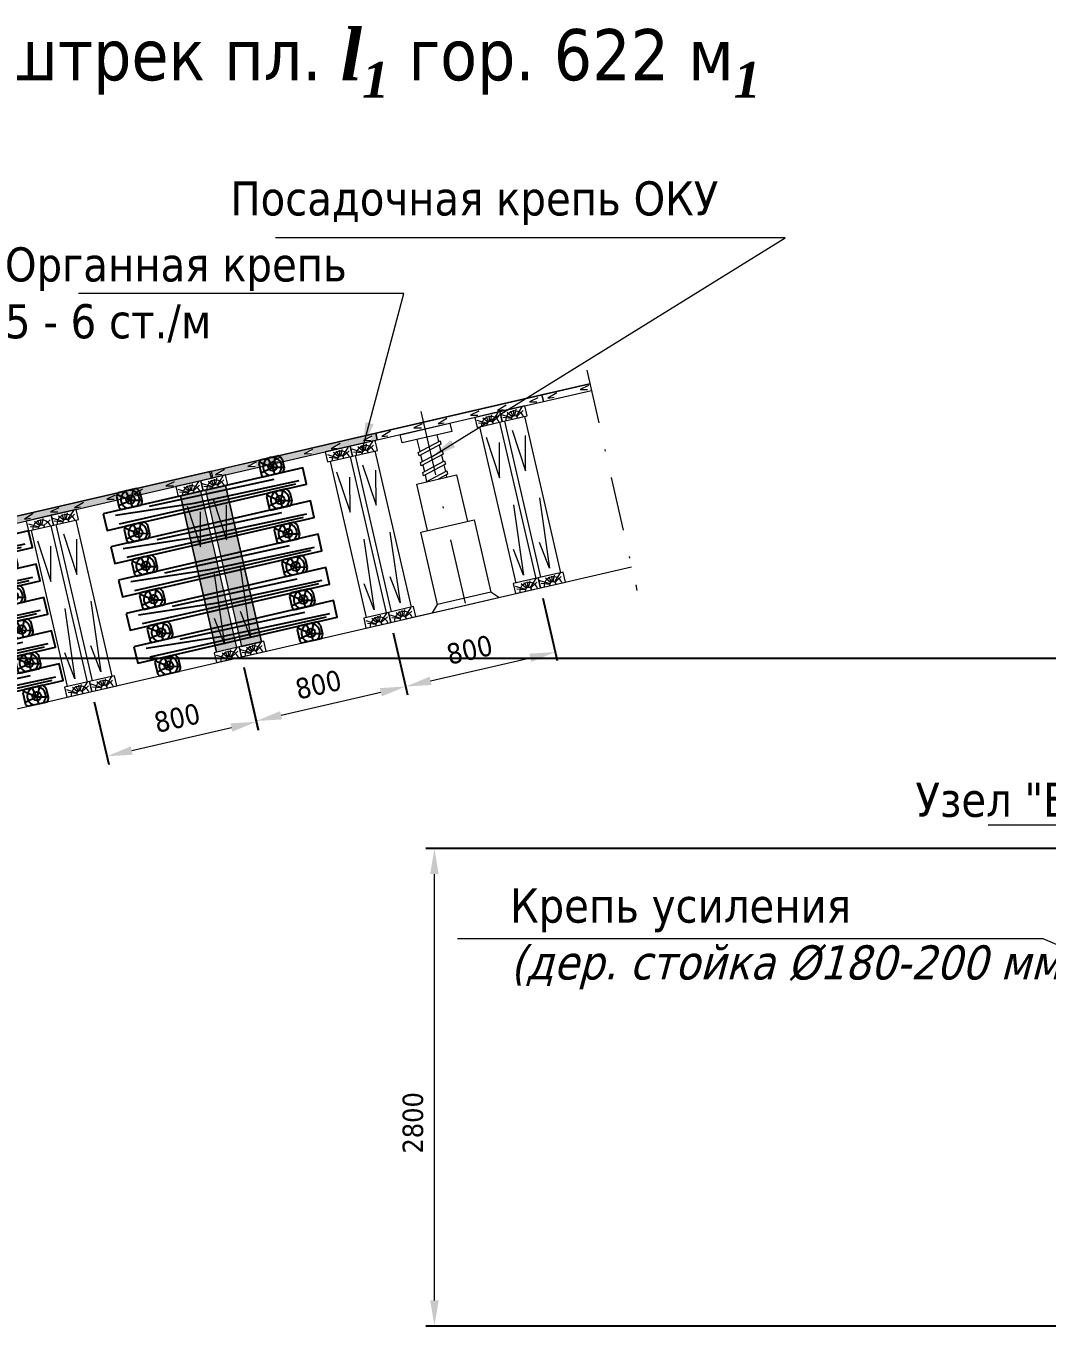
# Model space of a CAD drawing. Header units: millimetres. Extents: x 2161 to 3506, y -1213 to -250.
# Drawn here: x 2597.2 to 2657.1, y -514 to -437.8 of the extents above; entities that cross this region are included whole.
import ezdxf

# ---------------------------------------------------------------- set-up
doc = ezdxf.new("R2010")
doc.units = ezdxf.units.MM
doc.linetypes.add('DASHDOT', pattern=[25.4, 12.7, -6.35, 0, -6.35])
doc.linetypes.add('штрихпунктирная2', pattern=[12.7, 6.35, -3.175, 0, -3.175])
doc.styles.add('стиль', font='TAHOMA.TTF')
doc.dimstyles.new('Копия DIN', dxfattribs={"dimtxt": 2, "dimasz": 2.5, "dimexe": 0.5, "dimexo": 0.625, "dimtad": 0, "dimdec": 0, "dimlfac": 100, "dimzin": 4, "dimdsep": 46, "dimtxsty": 'стиль', "dimcen": 2.5, "dimclre": 256, "dimclrt": 256, "dimadec": 0, "dimazin": 2, "dimtfac": 1, "dimtdec": 0, "dimtmove": 0, "dimatfit": 3, "dimfxl": 0, "dimtvp": 1, "dimtolj": 1, "dimtzin": 0, "dimlwd": 0, "dimarcsym": 0})

# ---------------------------------------------------------------- blocks, each defined once
blk = doc.blocks.new('бутокост')
at = {"color": 7}
for p, q in [((2896.634, -913.655), (2896.634, -913.655)), ((2897.869, -913.655), (2896.757, -913.655)), ((2905.187, -913.655), (2905.187, -913.655)), ((2906.423, -913.655), (2905.311, -913.655)), ((2896.634, -913.83), (2896.634, -914.529)), ((2898.034, -914.434), (2898.034, -913.924)), ((2905.187, -913.83), (2905.187, -914.529)), ((2906.587, -914.434), (2906.587, -913.924)), ((2896.715, -914.655), (2897.912, -914.655)), ((2905.269, -914.655), (2906.465, -914.655)), ((2896.634, -915.655), (2896.634, -915.655)), ((2896.634, -915.83), (2896.634, -916.529)), ((2897.869, -915.655), (2896.757, -915.655)), ((2898.034, -916.434), (2898.034, -915.924)), ((2905.187, -915.655), (2905.187, -915.655)), ((2905.187, -915.83), (2905.187, -916.529)), ((2906.423, -915.655), (2905.311, -915.655)), ((2906.587, -916.434), (2906.587, -915.924)), ((2896.715, -916.655), (2897.912, -916.655)), ((2905.269, -916.655), (2906.465, -916.655)), ((2896.634, -917.655), (2896.634, -917.655)), ((2896.634, -917.83), (2896.634, -918.529)), ((2897.869, -917.655), (2896.757, -917.655)), ((2898.034, -918.434), (2898.034, -917.924)), ((2905.187, -917.655), (2905.187, -917.655)), ((2905.187, -917.83), (2905.187, -918.529)), ((2906.423, -917.655), (2905.311, -917.655)), ((2906.587, -918.434), (2906.587, -917.924)), ((2896.715, -918.655), (2897.912, -918.655)), ((2905.269, -918.655), (2906.465, -918.655)), ((2896.634, -919.655), (2896.634, -919.655)), ((2896.634, -919.83), (2896.634, -920.529)), ((2897.869, -919.655), (2896.757, -919.655)), ((2905.187, -919.655), (2905.187, -919.655)), ((2905.187, -919.83), (2905.187, -920.529)), ((2906.423, -919.655), (2905.311, -919.655)), ((2898.034, -920.434), (2898.034, -919.924)), ((2906.587, -920.434), (2906.587, -919.924)), ((2896.715, -920.655), (2897.912, -920.655)), ((2905.269, -920.655), (2906.465, -920.655)), ((2896.634, -921.655), (2896.634, -921.655)), ((2896.634, -921.83), (2896.634, -922.529)), ((2897.869, -921.655), (2896.757, -921.655)), ((2898.034, -922.434), (2898.034, -921.924)), ((2905.187, -921.655), (2905.187, -921.655)), ((2905.187, -921.83), (2905.187, -922.529)), ((2906.423, -921.655), (2905.311, -921.655)), ((2906.587, -922.434), (2906.587, -921.924)), ((2896.715, -922.655), (2897.912, -922.655)), ((2905.269, -922.655), (2906.465, -922.655)), ((2896.634, -923.655), (2896.634, -923.655)), ((2897.869, -923.655), (2896.757, -923.655)), ((2905.187, -923.655), (2905.187, -923.655)), ((2906.423, -923.655), (2905.311, -923.655)), ((2896.634, -923.83), (2896.634, -924.529)), ((2898.034, -924.434), (2898.034, -923.924)), ((2905.187, -923.83), (2905.187, -924.529)), ((2906.587, -924.434), (2906.587, -923.924)), ((2896.715, -924.655), (2897.912, -924.655)), ((2905.269, -924.655), (2906.465, -924.655))]:
    blk.add_line(p, q, dxfattribs=at)
for points in [[(2896.634, -914.395), (2897.415, -914.23), (2897.689, -913.655)], [(2896.685, -913.744), (2897.381, -914.247), (2897.381, -914.655)], [(2897.208, -913.655), (2897.364, -914.23), (2898.034, -914.39)], [(2905.187, -914.395), (2905.969, -914.23), (2906.243, -913.655)], [(2905.239, -913.744), (2905.935, -914.247), (2905.935, -914.655)], [(2905.762, -913.655), (2905.918, -914.23), (2906.587, -914.39)], [(2895.641, -914.655), (2895.641, -915.655), (2907.641, -915.655), (2907.641, -914.655), (2895.641, -914.655)], [(2896.313, -914.893), (2900.974, -915.241), (2907.273, -915.344)], [(2898.379, -914.841), (2905.853, -914.931)], [(2896.43, -915.448), (2907.028, -915.486)], [(2896.634, -916.395), (2897.415, -916.23), (2897.689, -915.655)], [(2896.685, -915.744), (2897.381, -916.247), (2897.381, -916.655)], [(2897.208, -915.655), (2897.364, -916.23), (2898.034, -916.39)], [(2905.187, -916.395), (2905.969, -916.23), (2906.243, -915.655)], [(2905.239, -915.744), (2905.935, -916.247), (2905.935, -916.655)], [(2905.762, -915.655), (2905.918, -916.23), (2906.587, -916.39)], [(2895.641, -916.655), (2895.641, -917.655), (2907.641, -917.655), (2907.641, -916.655), (2895.641, -916.655)], [(2896.313, -916.893), (2900.974, -917.241), (2907.273, -917.344)], [(2896.43, -917.448), (2907.028, -917.486)], [(2898.379, -916.841), (2905.853, -916.931)], [(2896.634, -918.395), (2897.415, -918.23), (2897.689, -917.655)], [(2896.685, -917.744), (2897.381, -918.247), (2897.381, -918.655)], [(2897.208, -917.655), (2897.364, -918.23), (2898.034, -918.39)], [(2905.187, -918.395), (2905.969, -918.23), (2906.243, -917.655)], [(2905.239, -917.744), (2905.935, -918.247), (2905.935, -918.655)], [(2905.762, -917.655), (2905.918, -918.23), (2906.587, -918.39)], [(2895.641, -918.655), (2895.641, -919.655), (2907.641, -919.655), (2907.641, -918.655), (2895.641, -918.655)], [(2896.313, -918.893), (2900.974, -919.241), (2907.273, -919.344)], [(2898.379, -918.841), (2905.853, -918.931)], [(2896.43, -919.448), (2907.028, -919.486)], [(2896.634, -920.395), (2897.415, -920.23), (2897.689, -919.655)], [(2896.685, -919.744), (2897.381, -920.247), (2897.381, -920.655)], [(2897.208, -919.655), (2897.364, -920.23), (2898.034, -920.39)], [(2905.187, -920.395), (2905.969, -920.23), (2906.243, -919.655)], [(2905.239, -919.744), (2905.935, -920.247), (2905.935, -920.655)], [(2905.762, -919.655), (2905.918, -920.23), (2906.587, -920.39)], [(2895.641, -920.655), (2895.641, -921.655), (2907.641, -921.655), (2907.641, -920.655), (2895.641, -920.655)], [(2896.313, -920.893), (2900.974, -921.241), (2907.273, -921.344)], [(2898.379, -920.841), (2905.853, -920.931)], [(2896.43, -921.448), (2907.028, -921.486)], [(2896.634, -922.395), (2897.415, -922.23), (2897.689, -921.655)], [(2896.685, -921.744), (2897.381, -922.247), (2897.381, -922.655)], [(2897.208, -921.655), (2897.364, -922.23), (2898.034, -922.39)], [(2905.187, -922.395), (2905.969, -922.23), (2906.243, -921.655)], [(2905.239, -921.744), (2905.935, -922.247), (2905.935, -922.655)], [(2905.762, -921.655), (2905.918, -922.23), (2906.587, -922.39)], [(2895.641, -922.655), (2895.641, -923.655), (2907.641, -923.655), (2907.641, -922.655), (2895.641, -922.655)], [(2896.313, -922.893), (2900.974, -923.241), (2907.273, -923.344)], [(2898.379, -922.841), (2905.853, -922.931)], [(2896.43, -923.448), (2907.028, -923.486)], [(2896.634, -924.395), (2897.415, -924.23), (2897.689, -923.655)], [(2897.208, -923.655), (2897.364, -924.23), (2898.034, -924.39)], [(2905.187, -924.395), (2905.969, -924.23), (2906.243, -923.655)], [(2905.762, -923.655), (2905.918, -924.23), (2906.587, -924.39)], [(2896.685, -923.744), (2897.381, -924.247), (2897.381, -924.655)], [(2905.239, -923.744), (2905.935, -924.247), (2905.935, -924.655)]]:
    blk.add_lwpolyline(points, dxfattribs=at)
for centre in [(2897.381, -914.196), (2905.935, -914.196), (2897.381, -916.196), (2905.935, -916.196), (2897.381, -918.196), (2905.935, -918.196), (2897.381, -920.196), (2905.935, -920.196), (2897.381, -922.196), (2905.935, -922.196), (2897.381, -924.196), (2905.935, -924.196)]:
    blk.add_circle(centre, 0.255, dxfattribs=at)
for centre, radius, start, end in [((2897.313, -914.179), 0.764, 136.66368, 152.79187), ((2897.364, -914.196), 0.543, 302.46062, 237.53938), ((2897.313, -914.179), 0.764, 19.51538, 43.33632), ((2905.867, -914.179), 0.764, 136.66368, 152.79187), ((2905.918, -914.196), 0.543, 302.46062, 237.53938), ((2905.867, -914.179), 0.764, 19.51538, 43.33632), ((2897.313, -914.179), 0.764, 207.20813, 218.47864), ((2897.313, -914.179), 0.764, 321.52136, 340.48462), ((2905.867, -914.179), 0.764, 207.20813, 218.47864), ((2905.867, -914.179), 0.764, 321.52136, 340.48462), ((2897.313, -916.179), 0.764, 136.66368, 152.79187), ((2897.364, -916.196), 0.543, 302.46062, 237.53938), ((2897.313, -916.179), 0.764, 19.51538, 43.33632), ((2905.867, -916.179), 0.764, 136.66368, 152.79187), ((2905.918, -916.196), 0.543, 302.46062, 237.53938), ((2905.867, -916.179), 0.764, 19.51538, 43.33632), ((2897.313, -916.179), 0.764, 207.20813, 218.47864), ((2897.313, -916.179), 0.764, 321.52136, 340.48462), ((2905.867, -916.179), 0.764, 207.20813, 218.47864), ((2905.867, -916.179), 0.764, 321.52136, 340.48462), ((2897.313, -918.179), 0.764, 136.66368, 152.79187), ((2897.364, -918.196), 0.543, 302.46062, 237.53938), ((2897.313, -918.179), 0.764, 19.51538, 43.33632), ((2905.867, -918.179), 0.764, 136.66368, 152.79187), ((2905.918, -918.196), 0.543, 302.46062, 237.53938), ((2905.867, -918.179), 0.764, 19.51538, 43.33632), ((2897.313, -918.179), 0.764, 207.20813, 218.47864), ((2897.313, -918.179), 0.764, 321.52136, 340.48462), ((2905.867, -918.179), 0.764, 207.20813, 218.47864), ((2905.867, -918.179), 0.764, 321.52136, 340.48462), ((2897.313, -920.179), 0.764, 136.66368, 152.79187), ((2897.364, -920.196), 0.543, 302.46062, 237.53938), ((2897.313, -920.179), 0.764, 19.51538, 43.33632), ((2905.867, -920.179), 0.764, 136.66368, 152.79187), ((2905.918, -920.196), 0.543, 302.46062, 237.53938), ((2905.867, -920.179), 0.764, 19.51538, 43.33632), ((2897.313, -920.179), 0.764, 207.20813, 218.47864), ((2897.313, -920.179), 0.764, 321.52136, 340.48462), ((2905.867, -920.179), 0.764, 207.20813, 218.47864), ((2905.867, -920.179), 0.764, 321.52136, 340.48462), ((2897.313, -922.179), 0.764, 136.66368, 152.79187), ((2897.364, -922.196), 0.543, 302.46062, 237.53938), ((2897.313, -922.179), 0.764, 19.51538, 43.33632), ((2905.867, -922.179), 0.764, 136.66368, 152.79187), ((2905.918, -922.196), 0.543, 302.46062, 237.53938), ((2905.867, -922.179), 0.764, 19.51538, 43.33632), ((2897.313, -922.179), 0.764, 207.20813, 218.47864), ((2897.313, -922.179), 0.764, 321.52136, 340.48462), ((2905.867, -922.179), 0.764, 207.20813, 218.47864), ((2905.867, -922.179), 0.764, 321.52136, 340.48462), ((2897.313, -924.179), 0.764, 136.66368, 152.79187), ((2897.364, -924.196), 0.543, 302.46062, 237.53938), ((2897.313, -924.179), 0.764, 19.51538, 43.33632), ((2905.867, -924.179), 0.764, 136.66368, 152.79187), ((2905.918, -924.196), 0.543, 302.46062, 237.53938), ((2905.867, -924.179), 0.764, 19.51538, 43.33632), ((2897.313, -924.179), 0.764, 321.52136, 340.48462), ((2905.867, -924.179), 0.764, 321.52136, 340.48462), ((2897.313, -924.179), 0.764, 207.20813, 218.47864), ((2905.867, -924.179), 0.764, 207.20813, 218.47864)]:
    blk.add_arc(centre, radius, start, end, dxfattribs=at)
blk = doc.blocks.new('*D398')
at = {"lineweight": -2}
for p, q in [((2682.876, -485.987), (2620.667, -485.987)), ((2662.826, -513.984), (2620.667, -513.984))]:
    blk.add_line(p, q, dxfattribs=at)
at = {"color": 0, "lineweight": 0}
blk.add_line((2621.167, -512.484), (2621.167, -487.487), dxfattribs=at)
at = {"color": 0, "lineweight": -2}
for points in [[(2620.917, -487.487), (2621.417, -487.487), (2621.167, -485.987)], [(2620.917, -512.484), (2621.417, -512.484), (2621.167, -513.984)]]:
    blk.add_solid(points, dxfattribs=at)
at = {"layer": 'Defpoints', "color": 0, "lineweight": -2}
for p in [(2621.167, -485.987), (2683.501, -485.987), (2663.451, -513.984)]:
    blk.add_point(p, dxfattribs=at)
at = {"lineweight": 15, "insert": (2619.912, -502.075), "char_height": 1.2, "attachment_point": 5, "rotation": 90, "style": 'стиль'}
blk.add_mtext('\\A1;2800', dxfattribs=at)
blk = doc.blocks.new('зат0.4')
at = {"color": 7, "lineweight": 15}
for points in [[(3518.469, -1077.43), (3518.469, -1077.83), (3528.469, -1077.83), (3528.469, -1077.43), (3518.469, -1077.43)], [(3519.347, -1077.5), (3518.771, -1077.698), (3519.129, -1077.726)], [(3521.253, -1077.509), (3520.724, -1077.632), (3521.149, -1077.717)], [(3522.735, -1077.519), (3522.159, -1077.717), (3522.518, -1077.745)], [(3524.641, -1077.528), (3524.113, -1077.651), (3524.537, -1077.736)], [(3526.293, -1077.538), (3525.717, -1077.736), (3526.076, -1077.764)], [(3528.199, -1077.547), (3527.671, -1077.67), (3528.095, -1077.754)]]:
    blk.add_lwpolyline(points, dxfattribs=at)
blk = doc.blocks.new('*D463')
at = {"linetype": 'ByBlock', "lineweight": -2}
for p, q in [((2609.987, -475.367), (2610.837, -479.048)), ((2601.217, -477.392), (2602.067, -481.073))]:
    blk.add_line(p, q, dxfattribs=at)
at = {"color": 0, "linetype": 'ByBlock', "lineweight": 0}
blk.add_line((2603.416, -480.248), (2609.263, -478.899), dxfattribs=at)
at = {"color": 0, "lineweight": -2}
for points in [[(2609.206, -478.655), (2609.319, -479.142), (2610.724, -478.561)], [(2603.36, -480.005), (2603.473, -480.492), (2601.955, -480.586)]]:
    blk.add_solid(points, dxfattribs=at)
at = {"layer": 'Defpoints', "color": 0, "lineweight": -2}
for p in [(2609.846, -474.758), (2601.077, -476.783), (2610.724, -478.561)]:
    blk.add_point(p, dxfattribs=at)
at = {"lineweight": 0, "insert": (2606.082, -478.345), "char_height": 1.2, "attachment_point": 5, "rotation": 13, "style": 'стиль'}
blk.add_mtext('\\A1;800', dxfattribs=at)
blk = doc.blocks.new('*D464')
at = {"linetype": 'ByBlock', "lineweight": -2}
for p, q in [((2618.756, -473.343), (2619.596, -476.981)), ((2609.987, -475.367), (2610.827, -479.005))]:
    blk.add_line(p, q, dxfattribs=at)
at = {"color": 0, "linetype": 'ByBlock', "lineweight": 0}
blk.add_line((2612.176, -478.181), (2618.022, -476.831), dxfattribs=at)
at = {"color": 0, "lineweight": -2}
for points in [[(2617.966, -476.588), (2618.078, -477.075), (2619.484, -476.494)], [(2612.12, -477.937), (2612.232, -478.424), (2610.714, -478.518)]]:
    blk.add_solid(points, dxfattribs=at)
at = {"layer": 'Defpoints', "color": 0, "lineweight": -2}
for p in [(2618.616, -472.734), (2609.846, -474.758), (2619.484, -476.494)]:
    blk.add_point(p, dxfattribs=at)
at = {"lineweight": 0, "insert": (2614.367, -476.387), "char_height": 1.2, "attachment_point": 5, "rotation": 13, "style": 'стиль'}
blk.add_mtext('\\A1;800', dxfattribs=at)
blk = doc.blocks.new('*D465')
at = {"linetype": 'ByBlock', "lineweight": -2}
for p, q in [((2627.525, -471.318), (2628.366, -474.961)), ((2618.756, -473.343), (2619.597, -476.985))]:
    blk.add_line(p, q, dxfattribs=at)
at = {"color": 0, "linetype": 'ByBlock', "lineweight": 0}
blk.add_line((2620.946, -476.161), (2626.792, -474.811), dxfattribs=at)
at = {"color": 0, "lineweight": -2}
for points in [[(2626.736, -474.567), (2626.849, -475.055), (2628.254, -474.473)], [(2620.89, -475.917), (2621.002, -476.404), (2619.485, -476.498)]]:
    blk.add_solid(points, dxfattribs=at)
at = {"layer": 'Defpoints', "color": 0, "lineweight": -2}
for p in [(2627.385, -470.709), (2618.616, -472.734), (2628.254, -474.473)]:
    blk.add_point(p, dxfattribs=at)
at = {"lineweight": 0, "insert": (2623.23, -474.346), "char_height": 1.2, "attachment_point": 5, "rotation": 13, "style": 'стиль'}
blk.add_mtext('\\A1;800', dxfattribs=at)

msp = doc.modelspace()

# ---------------------------------------------------------------- hatches: boundary and pattern name
at = {"lineweight": 0}
h = msp.add_hatch(color=7, dxfattribs=at)
h.paths.add_polyline_path([(2607.983, -463.899), (2608.073, -464.289), (2617.816, -462.039), (2617.726, -461.65)])
edge = h.paths.add_edge_path(flags=16)
edge.add_line((2617.49, -461.824), (2617.002, -462.063))
edge.add_line((2617.002, -462.063), (2617.435, -462.05))
edge = h.paths.add_edge_path(flags=16)
edge.add_line((2615.63, -462.244), (2615.114, -462.567))
edge.add_line((2615.114, -462.567), (2615.469, -462.513))
edge = h.paths.add_edge_path(flags=16)
edge.add_line((2614.019, -462.606), (2613.531, -462.845))
edge.add_line((2613.531, -462.845), (2613.964, -462.832))
edge = h.paths.add_edge_path(flags=16)
edge.add_line((2612.159, -463.026), (2611.642, -463.349))
edge.add_line((2611.642, -463.349), (2611.998, -463.295))
edge = h.paths.add_edge_path(flags=16)
edge.add_line((2610.713, -463.35), (2610.226, -463.589))
edge.add_line((2610.226, -463.589), (2610.658, -463.576))
edge = h.paths.add_edge_path(flags=16)
edge.add_line((2608.853, -463.77), (2608.337, -464.092))
edge.add_line((2608.337, -464.092), (2608.693, -464.039))
for points in [[(2595.31, -466.825), (2595.399, -467.215), (2608.177, -464.261), (2608.094, -463.873)], [(2595.31, -466.825), (2595.399, -467.215), (2608.177, -464.261), (2608.094, -463.873)], [(2607.743, -464.981), (2609.857, -474.14), (2611.027, -473.87), (2608.912, -464.711)], [(2606.281, -465.318), (2607.451, -465.048), (2609.565, -474.207), (2608.396, -474.477)]]:
    msp.add_hatch(color=7, dxfattribs=at).paths.add_polyline_path(points)

# ---------------------------------------------------------------- linework, layer by layer
at = {"color": 7, "linetype": 'штрихпунктирная2', "lineweight": 15, "ltscale": 0.5}
msp.add_line((2630.096, -457.949), (2633.045, -470.856), dxfattribs=at)
at = {"color": 7, "linetype": 'DASHDOT', "lineweight": 15, "ltscale": 0.3}
msp.add_line((2620.379, -460.367), (2623.234, -472.736), dxfattribs=at)
at = {"color": 7, "lineweight": 15}
for p, q in [((2624.989, -460.999), (2627.104, -470.158)), ((2625.282, -460.932), (2627.396, -470.091)), ((2626.451, -460.662), (2628.565, -469.821)), ((2621.313, -461.745), (2621.404, -462.14)), ((2623.82, -461.269), (2625.935, -470.428)), ((2620.144, -462.015), (2620.307, -462.723)), ((2621.45, -462.338), (2621.539, -462.725)), ((2615.051, -463.294), (2617.165, -472.453)), ((2616.22, -463.024), (2618.334, -472.183)), ((2616.512, -462.956), (2618.627, -472.115)), ((2617.681, -462.686), (2619.796, -471.845)), ((2620.354, -462.925), (2620.442, -463.308)), ((2621.585, -462.923), (2621.674, -463.309)), ((2620.489, -463.509), (2620.577, -463.892)), ((2620.624, -464.094), (2620.712, -464.477)), ((2621.72, -463.507), (2621.809, -463.894)), ((2621.855, -464.092), (2621.884, -464.217)), ((2608.912, -464.711), (2611.027, -473.87)), ((2606.281, -465.318), (2608.396, -474.477)), ((2607.451, -465.048), (2609.565, -474.207)), ((2607.743, -464.981), (2609.857, -474.14)), ((2598.681, -467.073), (2600.796, -476.232)), ((2598.974, -467.005), (2601.088, -476.164)), ((2600.143, -466.735), (2602.257, -475.895)), ((2597.512, -467.343), (2599.627, -476.502)), ((2624.949, -471.272), (2624.469, -470.969)), ((2621.051, -472.171), (2621.351, -471.689)), ((2621.051, -472.171), (2623, -471.721)), ((2623, -471.721), (2624.949, -471.272))]:
    msp.add_line(p, q, dxfattribs=at)
at = {"color": 5, "lineweight": 15}
msp.add_line((2620.077, -472.396), (2623, -471.721), dxfattribs=at)
at = {"linetype": 'ByBlock', "lineweight": -2}
msp.add_line((2161.234, -474.836), (2782.97, -474.836), dxfattribs=at)
at = {"color": 7, "lineweight": 0}
msp.add_line((2653.643, -484.609), (2664.22, -484.609), dxfattribs=at)
for points in [[(2578.538, -470.697), (2630.28, -458.752)], [(2607.743, -464.981), (2609.857, -474.14), (2611.027, -473.87), (2608.912, -464.711), (2607.743, -464.981)], [(2606.281, -465.318), (2607.451, -465.048), (2609.565, -474.207), (2608.396, -474.477), (2606.281, -465.318)], [(2583.538, -480.832), (2632.73, -469.475)]]:
    msp.add_lwpolyline(points, dxfattribs=at)
at = {"color": 7, "lineweight": 15}
for points in [[(2630.28, -458.752), (2627.47, -459.4)], [(2627.47, -459.4), (2627.56, -459.79), (2630.369, -459.141)], [(2628.341, -459.271), (2627.824, -459.593), (2628.18, -459.54)], [(2630.2, -458.851), (2629.713, -459.09), (2630.146, -459.077)], [(2625, -460.381), (2625.135, -460.965), (2626.597, -460.628), (2626.462, -460.043), (2625, -460.381)], [(2625.838, -460.625), (2625.803, -460.293)], [(2625.89, -460.622), (2625.954, -460.237)], [(2626.302, -460.106), (2625.953, -460.638)], [(2619.154, -461.731), (2622.077, -461.056), (2622.19, -461.543), (2619.267, -462.218), (2619.154, -461.731)], [(2623.539, -460.718), (2623.674, -461.303), (2625.135, -460.965), (2625, -460.381), (2623.539, -460.718)], [(2623.663, -460.874), (2624.269, -461.058)], [(2623.761, -461.032), (2624.256, -461.088)], [(2624.308, -461.006), (2624.015, -460.754)], [(2624.363, -460.969), (2624.196, -460.681)], [(2624.411, -460.954), (2624.377, -460.622)], [(2624.464, -460.952), (2624.528, -460.567)], [(2624.876, -460.435), (2624.527, -460.968)], [(2624.935, -460.651), (2624.565, -460.99)], [(2625.089, -460.545), (2625.695, -460.729)], [(2625.187, -460.703), (2625.683, -460.758)], [(2625.735, -460.677), (2625.441, -460.425)], [(2625.789, -460.64), (2625.622, -460.352)], [(2626.362, -460.322), (2625.991, -460.66)], [(2625.728, -461.467), (2626.513, -463.846), (2626.509, -461.787)], [(2614.77, -462.743), (2614.904, -463.327), (2616.366, -462.99), (2616.231, -462.405), (2614.77, -462.743)], [(2615.695, -462.976), (2615.759, -462.591)], [(2616.106, -462.46), (2615.758, -462.992)], [(2616.231, -462.405), (2616.366, -462.99), (2617.828, -462.653), (2617.693, -462.068), (2616.231, -462.405)], [(2616.32, -462.57), (2616.926, -462.753)], [(2616.965, -462.701), (2616.671, -462.449)], [(2617.019, -462.665), (2616.853, -462.377)], [(2617.068, -462.649), (2617.033, -462.317)], [(2617.121, -462.647), (2617.185, -462.262)], [(2617.532, -462.13), (2617.184, -462.663)], [(2617.592, -462.347), (2617.222, -462.685)], [(2620.218, -462.77), (2620.832, -462.444), (2621.495, -462.092), (2621.538, -462.291), (2620.264, -462.973), (2620.218, -462.77)], [(2624.203, -461.878), (2624.988, -464.257), (2624.984, -462.198)], [(2614.894, -462.899), (2615.5, -463.083)], [(2614.992, -463.057), (2615.487, -463.112)], [(2615.539, -463.031), (2615.245, -462.779)], [(2615.593, -462.994), (2615.427, -462.706)], [(2615.642, -462.978), (2615.607, -462.646)], [(2616.166, -462.676), (2615.795, -463.014)], [(2616.418, -462.728), (2616.913, -462.783)], [(2620.353, -463.355), (2620.967, -463.029), (2621.63, -462.676), (2621.673, -462.875), (2620.399, -463.557), (2620.353, -463.355)], [(2620.488, -463.939), (2621.102, -463.613), (2621.765, -463.261), (2621.808, -463.46), (2620.534, -464.142), (2620.488, -463.939)], [(2595.31, -466.825), (2595.399, -467.215), (2608.177, -464.261), (2608.094, -463.873), (2595.31, -466.825)], [(2607.462, -464.43), (2607.597, -465.015), (2609.058, -464.677), (2608.923, -464.093), (2607.462, -464.43)], [(2615.434, -463.902), (2616.219, -466.282), (2616.215, -464.222)], [(2616.959, -463.491), (2617.744, -465.871), (2617.74, -463.811)], [(2620.13, -464.622), (2622.468, -464.082), (2623.098, -466.811)], [(2620.675, -464.496), (2621.237, -464.198), (2621.9, -463.846), (2621.943, -464.044), (2621.42, -464.324)], [(2605.914, -464.497), (2605.427, -464.735), (2605.86, -464.722)], [(2606, -464.767), (2606.135, -465.352), (2607.597, -465.015), (2607.462, -464.43), (2606, -464.767)], [(2606.77, -465.055), (2606.476, -464.803)], [(2606.824, -465.018), (2606.658, -464.73)], [(2606.873, -465.003), (2606.838, -464.671)], [(2606.925, -465.001), (2606.99, -464.616)], [(2607.337, -464.484), (2606.988, -465.017)], [(2607.397, -464.7), (2607.026, -465.039)], [(2607.551, -464.594), (2608.157, -464.778)], [(2607.648, -464.752), (2608.144, -464.808)], [(2608.196, -464.726), (2607.902, -464.474)], [(2608.25, -464.689), (2608.084, -464.401)], [(2608.299, -464.674), (2608.264, -464.342)], [(2608.351, -464.671), (2608.416, -464.286)], [(2608.763, -464.155), (2608.414, -464.688)], [(2608.823, -464.371), (2608.452, -464.709)], [(2620.76, -467.351), (2620.13, -464.622)], [(2602.443, -465.279), (2601.956, -465.517), (2602.389, -465.504)], [(2604.055, -464.916), (2603.538, -465.239), (2603.894, -465.186)], [(2606.125, -464.923), (2606.73, -465.107)], [(2606.222, -465.081), (2606.718, -465.137)], [(2608.189, -465.516), (2608.974, -467.896), (2608.97, -465.836)], [(2627.32, -465.426), (2627.92, -469.556), (2627.335, -468.043)], [(2597.639, -466.359), (2597.122, -466.681), (2597.478, -466.628)], [(2599.138, -466.022), (2598.65, -466.261), (2599.083, -466.248)], [(2598.692, -466.454), (2598.827, -467.039), (2600.289, -466.702), (2600.154, -466.117), (2598.692, -466.454)], [(2599.53, -466.698), (2599.495, -466.366)], [(2599.582, -466.696), (2599.646, -466.311)], [(2599.994, -466.18), (2599.645, -466.712)], [(2600.054, -466.396), (2599.683, -466.734)], [(2600.584, -465.698), (2600.067, -466.021), (2600.423, -465.968)], [(2606.665, -465.927), (2607.449, -468.306), (2607.445, -466.247)], [(2625.795, -465.837), (2626.395, -469.967), (2625.81, -468.454)], [(2597.231, -466.792), (2597.366, -467.377), (2598.827, -467.039), (2598.692, -466.454), (2597.231, -466.792)], [(2597.355, -466.948), (2597.961, -467.132)], [(2597.453, -467.106), (2597.948, -467.161)], [(2598, -467.08), (2597.707, -466.828)], [(2598.055, -467.043), (2597.888, -466.755)], [(2598.103, -467.028), (2598.069, -466.696)], [(2598.156, -467.025), (2598.22, -466.64)], [(2598.627, -466.725), (2598.257, -467.063)], [(2598.781, -466.619), (2599.387, -466.803)], [(2598.879, -466.777), (2599.375, -466.832)], [(2599.427, -466.75), (2599.133, -466.499)], [(2599.481, -466.714), (2599.314, -466.426)], [(2620.37, -467.441), (2623.488, -466.721), (2624.469, -470.969), (2621.351, -471.689), (2620.37, -467.441)], [(2599.42, -467.54), (2600.205, -469.92), (2600.201, -467.861)], [(2617.025, -467.862), (2617.625, -471.992), (2617.04, -470.478)], [(2618.55, -467.451), (2619.15, -471.581), (2618.565, -470.067)], [(2597.895, -467.951), (2598.68, -470.331), (2598.676, -468.272)], [(2608.256, -469.886), (2608.856, -474.016), (2608.271, -472.503)], [(2609.781, -469.475), (2610.381, -473.605), (2609.796, -472.092)], [(2625.788, -470.462), (2625.923, -471.047), (2627.385, -470.709), (2627.25, -470.125), (2625.788, -470.462)], [(2627.121, -470.163), (2626.773, -470.695)], [(2627.25, -470.125), (2627.385, -470.709), (2628.846, -470.372), (2628.711, -469.787), (2627.25, -470.125)], [(2627.98, -470.404), (2627.686, -470.152)], [(2628.034, -470.367), (2627.868, -470.079)], [(2628.083, -470.352), (2628.048, -470.02)], [(2628.136, -470.35), (2628.2, -469.965)], [(2628.547, -469.833), (2628.199, -470.366)], [(2628.607, -470.049), (2628.237, -470.388)], [(2625.909, -470.602), (2626.515, -470.786)], [(2626.007, -470.76), (2626.502, -470.815)], [(2626.554, -470.733), (2626.26, -470.482)], [(2626.608, -470.697), (2626.442, -470.409)], [(2626.657, -470.681), (2626.622, -470.349)], [(2626.71, -470.679), (2626.774, -470.294)], [(2627.181, -470.379), (2626.811, -470.717)], [(2627.335, -470.272), (2627.941, -470.456)], [(2627.433, -470.43), (2627.928, -470.486)], [(2601.012, -471.5), (2601.612, -475.63), (2601.027, -474.116)], [(2599.487, -471.911), (2600.087, -476.041), (2599.502, -474.527)], [(2617.019, -472.486), (2617.154, -473.071), (2618.616, -472.734), (2618.481, -472.149), (2617.019, -472.486)], [(2617.785, -472.758), (2617.491, -472.506)], [(2617.839, -472.721), (2617.673, -472.433)], [(2617.888, -472.706), (2617.853, -472.374)], [(2617.94, -472.704), (2618.005, -472.319)], [(2618.352, -472.187), (2618.003, -472.72)], [(2618.412, -472.403), (2618.041, -472.742)], [(2618.481, -472.149), (2618.616, -472.734), (2620.077, -472.396), (2619.942, -471.812), (2618.481, -472.149)], [(2618.566, -472.297), (2619.172, -472.481)], [(2618.663, -472.455), (2619.159, -472.511)], [(2619.211, -472.429), (2618.917, -472.177)], [(2619.265, -472.392), (2619.099, -472.104)], [(2619.314, -472.377), (2619.279, -472.045)], [(2619.367, -472.374), (2619.431, -471.989)], [(2619.778, -471.858), (2619.429, -472.391)], [(2619.838, -472.074), (2619.467, -472.412)], [(2617.14, -472.626), (2617.746, -472.81)], [(2617.237, -472.784), (2617.733, -472.84)], [(2609.711, -474.174), (2609.846, -474.758), (2611.308, -474.421), (2611.173, -473.836), (2609.711, -474.174)], [(2610.597, -474.399), (2610.662, -474.014)], [(2611.009, -473.882), (2610.66, -474.415)], [(2608.25, -474.511), (2608.385, -475.096), (2609.846, -474.758), (2609.711, -474.174), (2608.25, -474.511)], [(2608.37, -474.651), (2608.976, -474.835)], [(2609.016, -474.783), (2608.722, -474.531)], [(2609.07, -474.746), (2608.903, -474.458)], [(2609.119, -474.731), (2609.084, -474.399)], [(2609.171, -474.728), (2609.235, -474.343)], [(2609.583, -474.212), (2609.234, -474.744)], [(2609.643, -474.428), (2609.272, -474.766)], [(2609.796, -474.322), (2610.402, -474.505)], [(2609.894, -474.48), (2610.39, -474.535)], [(2610.442, -474.453), (2610.148, -474.201)], [(2610.496, -474.417), (2610.329, -474.129)], [(2610.545, -474.401), (2610.51, -474.069)], [(2611.069, -474.099), (2610.698, -474.437)], [(2608.468, -474.809), (2608.964, -474.864)], [(2599.48, -476.536), (2599.615, -477.12), (2601.077, -476.783), (2600.942, -476.198), (2599.48, -476.536)], [(2600.813, -476.236), (2600.465, -476.769)], [(2600.942, -476.198), (2601.077, -476.783), (2602.538, -476.445), (2602.403, -475.861), (2600.942, -476.198)], [(2601.672, -476.478), (2601.378, -476.226)], [(2601.726, -476.441), (2601.56, -476.153)], [(2601.775, -476.426), (2601.74, -476.094)], [(2601.828, -476.424), (2601.892, -476.038)], [(2602.239, -475.907), (2601.891, -476.44)], [(2602.299, -476.123), (2601.929, -476.462)], [(2599.601, -476.675), (2600.207, -476.859)], [(2599.699, -476.833), (2600.194, -476.889)], [(2600.246, -476.807), (2599.952, -476.555)], [(2600.3, -476.77), (2600.134, -476.482)], [(2600.349, -476.755), (2600.314, -476.423)], [(2600.402, -476.753), (2600.466, -476.368)], [(2600.873, -476.452), (2600.503, -476.791)], [(2601.027, -476.346), (2601.633, -476.53)], [(2601.125, -476.504), (2601.62, -476.56)]]:
    msp.add_lwpolyline(points, dxfattribs=at)
for centre, radius, start, end in [((2624.464, -461.206), 0.537, 21.91252, 184.08748), ((2624.446, -461.151), 0.2, 20.43413, 185.56587), ((2625.891, -460.876), 0.537, 21.91252, 184.08748), ((2625.873, -460.822), 0.2, 20.43413, 185.56587), ((2617.121, -462.901), 0.537, 21.91252, 184.08748), ((2615.695, -463.23), 0.537, 21.91252, 184.08748), ((2615.677, -463.176), 0.2, 20.43413, 185.56587), ((2617.103, -462.846), 0.2, 20.43413, 185.56587), ((2606.926, -465.255), 0.537, 21.91252, 184.08748), ((2608.352, -464.926), 0.537, 21.91252, 184.08748), ((2608.334, -464.871), 0.2, 20.43413, 185.56587), ((2606.908, -465.2), 0.2, 20.43413, 185.56587), ((2599.583, -466.95), 0.537, 21.91252, 184.08748), ((2598.156, -467.279), 0.537, 21.91252, 184.08748), ((2598.138, -467.225), 0.2, 20.43413, 185.56587), ((2599.565, -466.896), 0.2, 20.43413, 185.56587), ((2628.136, -470.604), 0.537, 21.91252, 184.08748), ((2626.71, -470.933), 0.537, 21.91252, 184.08748), ((2626.692, -470.879), 0.2, 20.43413, 185.56587), ((2628.118, -470.549), 0.2, 20.43413, 185.56587), ((2617.941, -472.958), 0.537, 21.91252, 184.08748), ((2619.367, -472.628), 0.537, 21.91252, 184.08748), ((2619.349, -472.574), 0.2, 20.43413, 185.56587), ((2617.923, -472.903), 0.2, 20.43413, 185.56587), ((2609.171, -474.982), 0.537, 21.91252, 184.08748), ((2609.154, -474.928), 0.2, 20.43413, 185.56587), ((2610.598, -474.653), 0.537, 21.91252, 184.08748), ((2610.58, -474.598), 0.2, 20.43413, 185.56587), ((2601.828, -476.678), 0.537, 21.91252, 184.08748), ((2600.402, -477.007), 0.537, 21.91252, 184.08748), ((2600.384, -476.952), 0.2, 20.43413, 185.56587), ((2601.81, -476.623), 0.2, 20.43413, 185.56587)]:
    msp.add_arc(centre, radius, start, end, dxfattribs=at)

# ---------------------------------------------------------------- block references
at = {"color": 7, "lineweight": 15, "rotation": 12.99999999999689}
for p in [(-1052.934, -203.317), (-1062.677, -205.567)]:
    msp.add_blockref('зат0.4', p, dxfattribs=at)
at = {"color": 1, "lineweight": 0, "rotation": 12.99999999999689}
for p in [(-425.428, -226.53), (-441.505, -230.241)]:
    msp.add_blockref('бутокост', p, dxfattribs=at)

# ---------------------------------------------------------------- texts
at = {"color": 7, "attachment_point": 1, "style": 'стиль'}
for s, insert, char_height, width in [('\\A1;{\\W5.55545; }Северный групповой конвейерный штрек пл. {\\fTimes New Roman|b1|i1|c0|p18;l\\H0.7x;\\S^ 1;\\H1.4286x; }гор. 622 м{\\fTimes New Roman|b1|i1|c0|p18;\\H0.7x;\\S^ 1;}', (2523.107, -437.951), 3, 125.89643), ('{\\W9.7544;   }Посадочная крепь ОКУ', (2587.252, -446.876), 2, 79.3281), ('{\\W8.6234;    }Органная крепь\\P{\\W8.6234;    }5 - 6 ст./м\\P{\\W9.2281;     }', (2570.112, -450.746), 2, 79.3281), ('{\\W8.0239;     }Узел "Б"', (2619.285, -482.133), 2, 79.3281), ('{\\W8.6644;    }Крепь усиления\\P{\\fTahoma|b0|i1|c204|p34;\\W8.6644;    \\W1;(дер. стойка Ø180-200 мм)}\\P{\\fTahoma|b0|i1|c204|p34;\\W9.2281;     }', (2599.609, -488.335), 2, 79.3281)]:
    msp.add_mtext(s, dxfattribs=dict(at, insert=insert, char_height=char_height, width=width))

# ---------------------------------------------------------------- dimensions: what is measured, and where the dimension line sits
at = {"color": 7, "lineweight": 0}
for base, p1, p2, picture, middle in [((2628.254, -474.473), (2618.616, -472.734), (2627.385, -470.709), '*D465', (2623.512, -475.568)), ((2619.484, -476.494), (2609.846, -474.758), (2618.616, -472.734), '*D464', (2614.649, -477.61)), ((2610.724, -478.561), (2601.077, -476.783), (2609.846, -474.758), '*D463', (2606.364, -479.568))]:
    dim = msp.add_linear_dim(base=base, p1=p1, p2=p2, angle=13, text='800', dimstyle='Копия DIN', override={"dimtxt": 1.2, "dimasz": 1.5}, dxfattribs=at)
    dim.commit()
    dim.dimension.update_dxf_attribs({"geometry": picture, "text_midpoint": middle, "dimtype": 161})
at = {"color": 7, "lineweight": 15}
dim = msp.add_linear_dim(base=(2621.167, -485.987), p1=(2663.451, -513.984), p2=(2683.501, -485.987), angle=90, dimstyle='Копия DIN', override={"dimtxt": 1.2, "dimasz": 1.5}, dxfattribs=at)
dim.commit()
dim.dimension.update_dxf_attribs({"geometry": '*D398', "text_midpoint": (2621.167, -502.075), "dimtype": 160})

# ---------------------------------------------------------------- leaders
at = {"color": 7, "lineweight": 0}
for points, override in [([(2620.98, -463.043), (2641.731, -450.184), (2611.85, -450.184)], {"dimtxt": 1.2, "dimasz": 1.5, "dimgap": 0.625, "dimtad": 0, "dimtix": 1}), ([(2616.974, -462.511), (2619.367, -453.453), (2600.29, -453.453)], {"dimtxt": 1.2, "dimasz": 1.5, "dimgap": 0.625, "dimtad": 0}), ([(2683.165, -502.596), (2656.858, -491.277), (2622.53, -491.277)], {"dimtxt": 1.2, "dimasz": 1.5, "dimgap": 0.625, "dimtad": 0})]:
    msp.add_leader(points, dimstyle='Копия DIN', override=override, dxfattribs=at)

doc.saveas('drawing.dxf')
